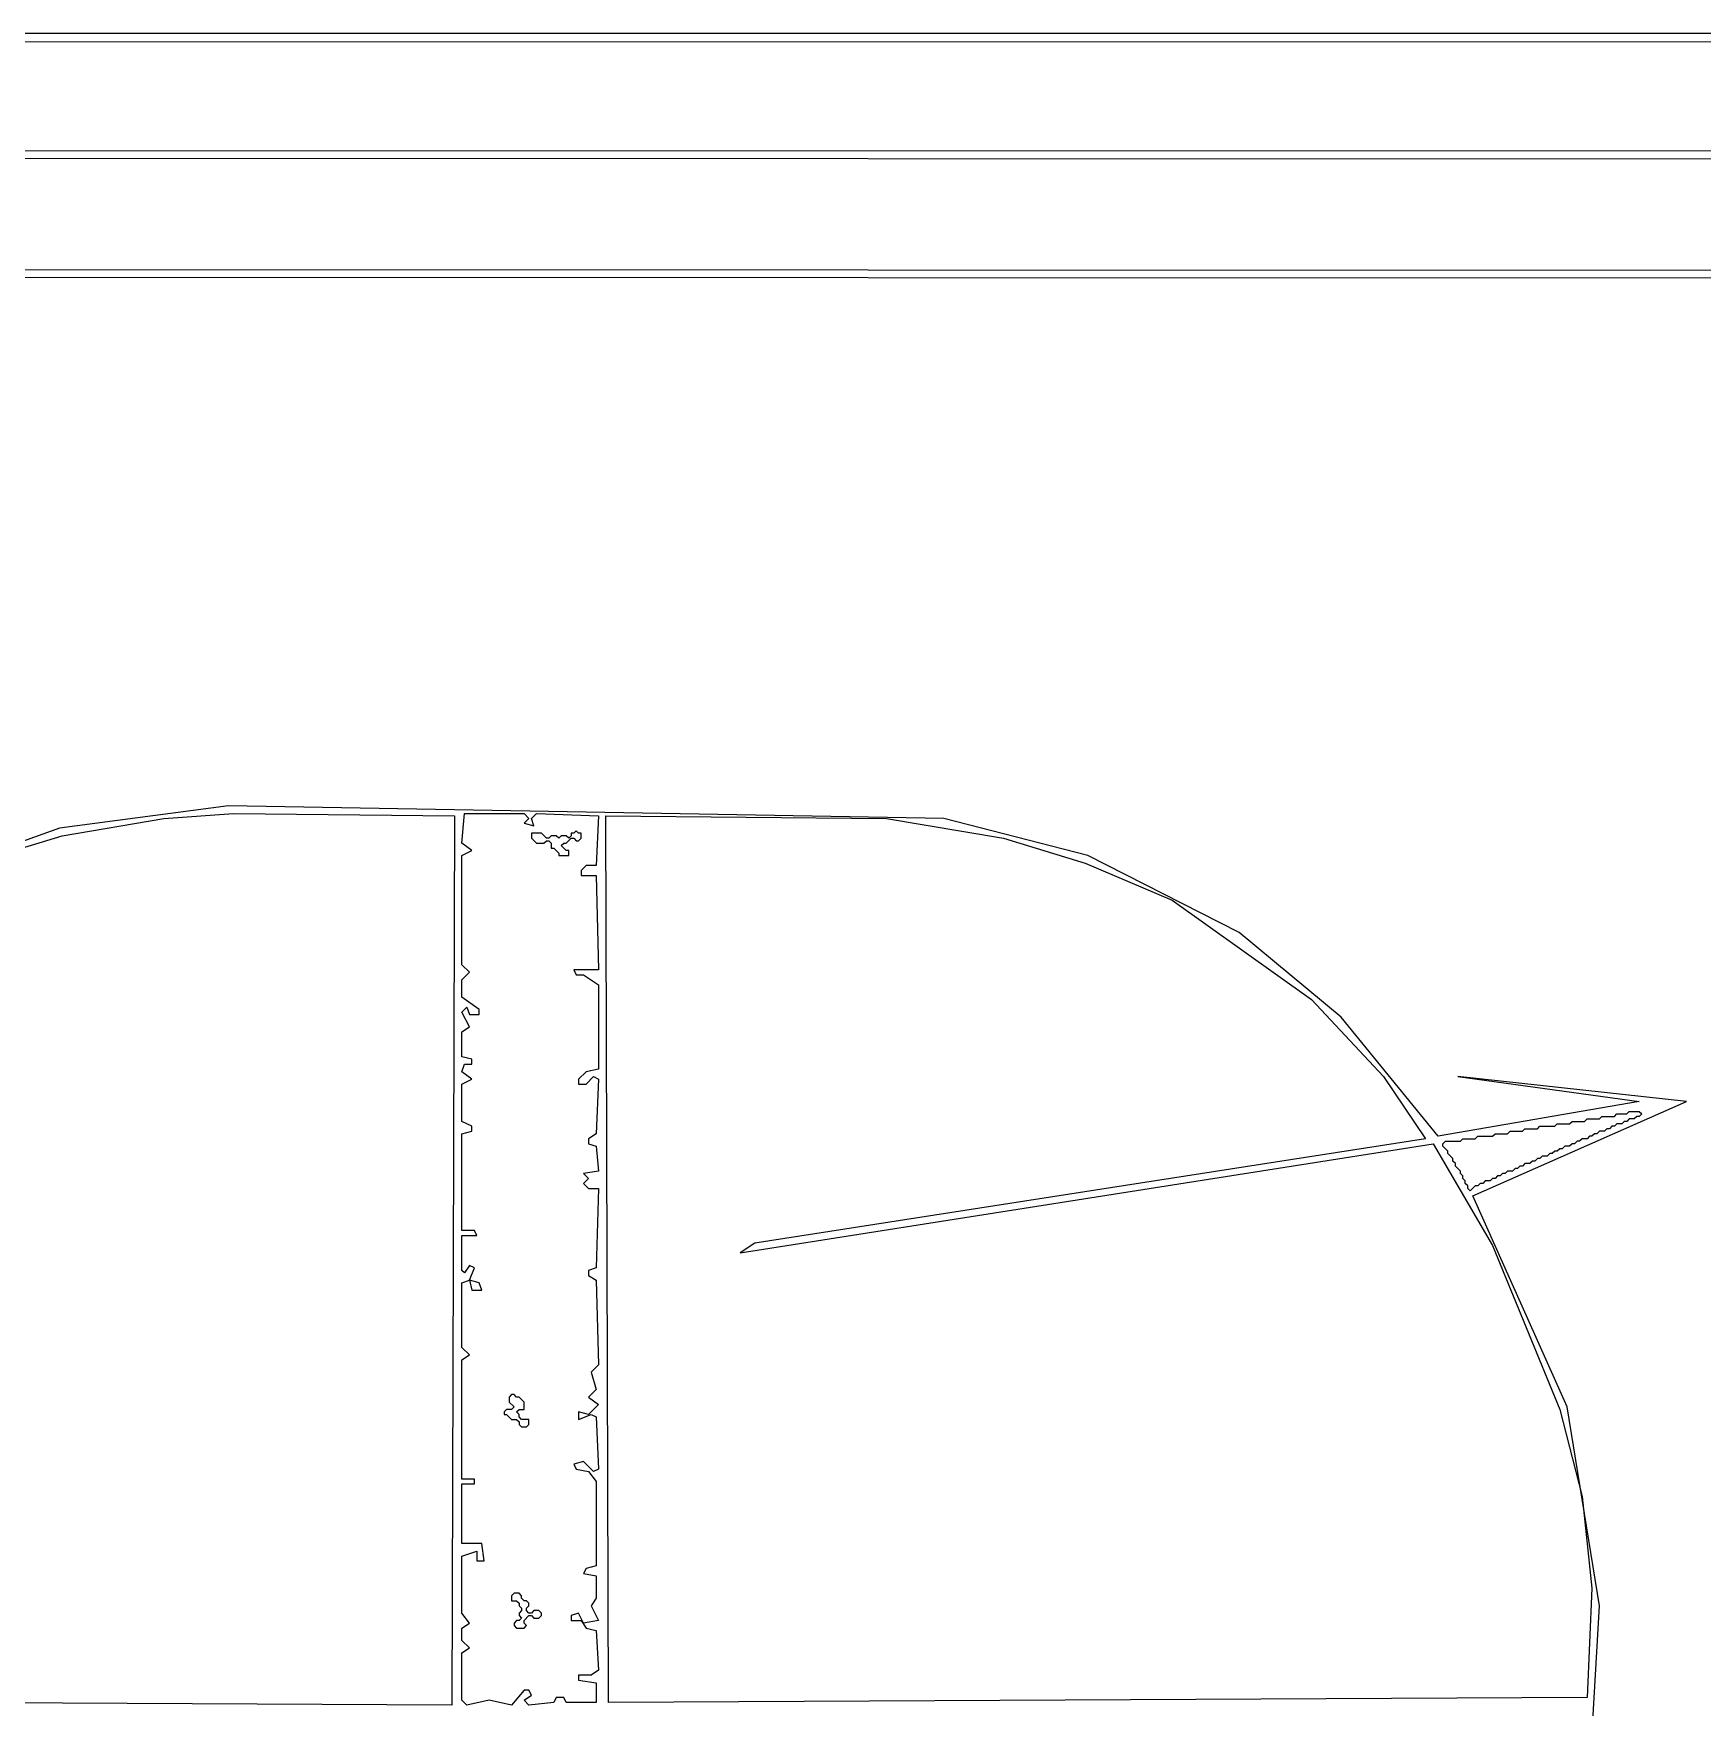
# Model space of a CAD drawing. Extents: x 17 to 323, y -435 to -5.
# Drawn here: x 78.6 to 145.8, y -72.1 to -4.7 of the extents above; entities that cross this region are included whole.
import ezdxf

# ---------------------------------------------------------------- set-up
doc = ezdxf.new("R2010")
doc.units = 0

msp = doc.modelspace()

# ---------------------------------------------------------------- linework, layer by layer
at = {"layer": 'CONTOURS'}
for p, q in [((322.7, -4.7), (17, -4.7)), ((17.3, -5), (322.5, -5.1)), ((318.1, -9.5), (21.6, -9.4)), ((21.9, -9.7), (317.8, -9.8)), ((313.3, -14.3), (26.4, -14.2)), ((26.7, -14.5), (313, -14.6)), ((86.4, -35.8), (79.6, -36.7)), ((79.7, -37), (83.8, -36.3)), ((83.8, -36.3), (86.6, -36.1)), ((115.2, -36.3), (86.4, -35.8)), ((86.6, -36.1), (95.5, -36.2)), ((95.5, -36.2), (95.4, -72)), ((95.8, -37.3), (95.9, -36.1)), ((95.9, -36.1), (98.3, -36.1)), ((98.3, -36.1), (98.5, -36.3)), ((98.5, -36.3), (98.3, -36.5)), ((98.6, -36.3), (98.8, -36.1)), ((98.7, -36.6), (98.6, -36.3)), ((98.8, -36.1), (101.3, -36.2)), ((101.3, -36.2), (101.2, -38.2)), ((101.6, -36.2), (112.9, -36.3)), ((101.7, -71.9), (101.6, -36.2)), ((112.9, -36.3), (117.6, -37.1)), ((121, -37.8), (115.2, -36.3)), ((79.6, -36.7), (72.6, -39.2)), ((75.8, -38.2), (79.7, -37)), ((98.3, -36.5), (98.7, -36.6)), ((99, -36.9), (98.6, -36.9)), ((98.6, -36.9), (98.6, -37.1)), ((99.2, -37.1), (99, -36.9)), ((99.4, -37), (99.3, -37.1)), ((99.6, -37), (99.4, -37)), ((99.7, -37.1), (99.6, -37)), ((99.8, -37), (99.7, -37.1)), ((100, -37), (99.8, -37)), ((100.1, -37.1), (100, -37)), ((100.2, -37), (100.1, -37.1)), ((100.3, -36.9), (100.2, -36.9)), ((100.2, -36.9), (100.2, -37)), ((100.4, -36.8), (100.3, -36.9)), ((100.5, -36.9), (100.4, -36.8)), ((100.6, -36.9), (100.5, -36.9)), ((100.6, -37.1), (100.6, -36.9)), ((96.2, -37.6), (95.8, -37.3)), ((95.8, -37.8), (96.2, -37.6)), ((98.6, -37.1), (98.8, -37.3)), ((98.8, -37.3), (99.1, -37.3)), ((99.1, -37.3), (99.2, -37.2)), ((99.3, -37.1), (99.2, -37.1)), ((99.2, -37.2), (99.3, -37.2)), ((99.3, -37.2), (99.4, -37.3)), ((99.4, -37.3), (99.4, -37.5)), ((99.4, -37.5), (99.5, -37.5)), ((99.5, -37.5), (99.7, -37.7)), ((99.7, -37.7), (99.7, -37.8)), ((99.8, -37.4), (99.9, -37.3)), ((100, -37.6), (99.8, -37.4)), ((99.9, -37.3), (100, -37.3)), ((100, -37.3), (100.2, -37.1)), ((100.1, -37.6), (100, -37.6)), ((100.1, -37.8), (100.1, -37.6)), ((100.2, -37.1), (100.3, -37.1)), ((100.3, -37.1), (100.4, -37.2)), ((100.4, -37.2), (100.5, -37.2)), ((100.5, -37.2), (100.6, -37.1)), ((117.6, -37.1), (120.9, -38.1)), ((95.8, -42.2), (95.8, -37.8)), ((99.7, -37.8), (100.1, -37.8)), ((100.8, -38.2), (100.6, -38.4)), ((100.6, -38.4), (100.6, -38.6)), ((101.2, -38.2), (100.8, -38.2)), ((120.9, -38.1), (124.4, -39.6)), ((127.1, -40.9), (121, -37.8)), ((100.6, -38.6), (101.2, -38.6)), ((101.2, -38.6), (101.3, -42.4)), ((124.4, -39.6), (130, -43.6)), ((131.2, -44.3), (127.1, -40.9)), ((96.1, -42.5), (95.8, -42.2)), ((101.3, -42.4), (100.3, -42.4)), ((100.3, -42.4), (100.4, -42.6)), ((95.8, -42.8), (96.1, -42.5)), ((95.8, -43.5), (95.8, -42.8)), ((100.4, -42.6), (100.7, -42.6)), ((100.7, -42.6), (101.3, -43)), ((101.3, -43), (101.3, -46.4)), ((96.5, -44), (95.8, -43.5)), ((130, -43.6), (132.9, -46.7)), ((95.8, -44.1), (96, -43.9)), ((96.1, -44.7), (95.8, -44.1)), ((96, -43.9), (96.1, -44.2)), ((96.1, -44.2), (96.5, -44.2)), ((96.5, -44.2), (96.5, -44)), ((135.1, -49.1), (131.2, -44.3)), ((95.8, -44.9), (96.1, -44.7)), ((95.8, -45.9), (95.8, -44.9)), ((96.2, -46), (95.8, -45.9)), ((95.8, -46.5), (95.9, -46.2)), ((96.2, -46.8), (95.8, -46.5)), ((95.9, -46.2), (96.2, -46.2)), ((96.2, -46.2), (96.2, -46)), ((100.8, -46.5), (100.5, -46.8)), ((101.3, -46.4), (100.8, -46.5)), ((95.8, -47), (96.2, -46.8)), ((95.8, -48.5), (95.8, -47)), ((100.5, -46.8), (100.5, -47)), ((100.5, -47), (100.8, -47)), ((100.8, -47), (101.1, -46.7)), ((101.1, -46.7), (101.3, -46.8)), ((101.3, -46.8), (101.2, -49)), ((132.9, -46.7), (134.6, -49.2)), ((145.1, -47.7), (135.9, -46.7)), ((135.9, -46.7), (143.2, -47.7)), ((143.2, -47.7), (135.1, -49.1)), ((136.5, -51.5), (145.1, -47.7)), ((96.2, -48.7), (95.8, -48.5)), ((140.4, -48.6), (140.5, -48.5)), ((140.5, -48.5), (141, -48.5)), ((141, -48.5), (141.1, -48.4)), ((141.1, -48.4), (141.6, -48.4)), ((141.6, -48.4), (141.7, -48.3)), ((141.7, -48.3), (142.2, -48.3)), ((142.2, -48.3), (142.3, -48.2)), ((142.3, -48.2), (142.7, -48.2)), ((142.6, -48.5), (142.5, -48.6)), ((142.7, -48.5), (142.6, -48.5)), ((142.7, -48.2), (142.8, -48.1)), ((142.8, -48.4), (142.7, -48.5)), ((142.8, -48.1), (143.2, -48.1)), ((143, -48.4), (142.8, -48.4)), ((143.1, -48.3), (143, -48.4)), ((143.2, -48.3), (143.1, -48.3)), ((143.2, -48.1), (143.3, -48.2)), ((143.3, -48.2), (143.2, -48.3)), ((95.8, -49), (96.2, -48.9)), ((95.8, -52.9), (95.8, -49)), ((96.2, -48.9), (96.2, -48.7)), ((101.2, -49), (100.9, -49.2)), ((100.9, -49.2), (100.9, -49.4)), ((134.6, -49.2), (107.6, -53.4)), ((136, -49.3), (136.1, -49.2)), ((136.1, -49.2), (136.6, -49.2)), ((136.6, -49.2), (136.7, -49.1)), ((136.7, -49.1), (137.3, -49.1)), ((137.3, -49.1), (137.4, -49)), ((137.4, -49), (137.9, -49)), ((137.9, -49), (138, -48.9)), ((138, -48.9), (138.5, -48.9)), ((138.5, -48.9), (138.6, -48.8)), ((138.6, -48.8), (139.1, -48.8)), ((139.1, -48.8), (139.2, -48.7)), ((139.2, -48.7), (139.8, -48.7)), ((139.8, -48.7), (139.9, -48.6)), ((139.9, -48.6), (140.4, -48.6)), ((140.9, -49.2), (140.8, -49.3)), ((141.1, -49.2), (140.9, -49.2)), ((141.2, -49.1), (141.1, -49.2)), ((141.3, -49.1), (141.2, -49.1)), ((141.4, -49), (141.3, -49.1)), ((141.5, -49), (141.4, -49)), ((141.6, -48.9), (141.5, -49)), ((141.8, -48.9), (141.6, -48.9)), ((141.9, -48.8), (141.8, -48.9)), ((142, -48.8), (141.9, -48.8)), ((142.1, -48.7), (142, -48.8)), ((142.2, -48.7), (142.1, -48.7)), ((142.3, -48.6), (142.2, -48.7)), ((142.5, -48.6), (142.3, -48.6)), ((100.9, -49.4), (101.2, -49.5)), ((101.2, -49.5), (101.3, -50.5)), ((107, -53.8), (134.9, -49.4)), ((134.9, -49.4), (137.3, -53.5)), ((135.3, -49.4), (135.4, -49.3)), ((135.3, -49.5), (135.3, -49.4)), ((135.5, -49.7), (135.3, -49.5)), ((135.4, -49.3), (136, -49.3)), ((135.5, -49.8), (135.5, -49.7)), ((135.7, -50), (135.5, -49.8)), ((139.6, -49.8), (139.5, -49.9)), ((139.7, -49.8), (139.6, -49.8)), ((139.8, -49.7), (139.7, -49.8)), ((139.9, -49.7), (139.8, -49.7)), ((140, -49.6), (139.9, -49.7)), ((140.1, -49.6), (140, -49.6)), ((140.2, -49.5), (140.1, -49.6)), ((140.4, -49.5), (140.2, -49.5)), ((140.5, -49.4), (140.4, -49.5)), ((140.6, -49.4), (140.5, -49.4)), ((140.7, -49.3), (140.6, -49.4)), ((140.8, -49.3), (140.7, -49.3)), ((101.3, -50.5), (100.7, -50.6)), ((135.7, -50.1), (135.7, -50)), ((135.8, -50.2), (135.7, -50.1)), ((135.8, -50.3), (135.8, -50.2)), ((136, -50.5), (135.8, -50.3)), ((136, -50.6), (136, -50.5)), ((137.9, -50.5), (137.8, -50.6)), ((138.1, -50.5), (137.9, -50.5)), ((138.2, -50.4), (138.1, -50.5)), ((138.3, -50.4), (138.2, -50.4)), ((138.4, -50.3), (138.3, -50.4)), ((138.5, -50.3), (138.4, -50.3)), ((138.6, -50.2), (138.5, -50.3)), ((138.8, -50.2), (138.6, -50.2)), ((138.9, -50.1), (138.8, -50.2)), ((139, -50.1), (138.9, -50.1)), ((139.1, -50), (139, -50.1)), ((139.2, -50), (139.1, -50)), ((139.3, -49.9), (139.2, -50)), ((139.5, -49.9), (139.3, -49.9)), ((100.7, -50.6), (100.9, -50.8)), ((100.9, -50.8), (100.7, -51)), ((100.7, -51), (100.9, -51.2)), ((100.9, -51.2), (101.3, -51.2)), ((101.3, -51.2), (101.2, -54.4)), ((136.1, -50.7), (136, -50.6)), ((136.1, -50.8), (136.1, -50.7)), ((136.2, -50.9), (136.1, -50.8)), ((136.2, -51), (136.2, -50.9)), ((136.3, -51.1), (136.2, -51)), ((136.3, -51.2), (136.3, -51.1)), ((136.4, -51.3), (136.3, -51.2)), ((136.6, -51.1), (136.4, -51.3)), ((136.7, -51.1), (136.6, -51.1)), ((136.8, -51), (136.7, -51.1)), ((136.9, -51), (136.8, -51)), ((137, -50.9), (136.9, -51)), ((137.2, -50.9), (137, -50.9)), ((137.3, -50.8), (137.2, -50.9)), ((137.4, -50.8), (137.3, -50.8)), ((137.5, -50.7), (137.4, -50.8)), ((137.6, -50.7), (137.5, -50.7)), ((137.7, -50.6), (137.6, -50.7)), ((137.8, -50.6), (137.7, -50.6)), ((140.3, -60), (136.5, -51.5)), ((96.3, -52.9), (95.8, -52.9)), ((95.8, -54.5), (95.8, -53.1)), ((95.8, -53.1), (96.4, -53.1)), ((96.4, -53.1), (96.3, -52.9)), ((107.6, -53.4), (107, -53.8)), ((137.3, -53.5), (140, -60.1)), ((95.9, -54.6), (95.8, -54.5)), ((96.1, -54.3), (95.9, -54.6)), ((96.3, -54.4), (96.1, -54.3)), ((96.1, -54.9), (96.3, -54.4)), ((101.2, -54.4), (100.9, -54.5)), ((100.9, -54.5), (100.9, -54.7)), ((95.8, -55), (96.1, -54.9)), ((95.8, -57.6), (95.8, -55)), ((96.1, -54.9), (96.2, -55.3)), ((96.5, -55), (96.1, -54.9)), ((96.6, -55.3), (96.5, -55)), ((100.9, -54.7), (101.2, -54.9)), ((101.2, -54.9), (101.3, -58.3)), ((96.2, -55.3), (96.6, -55.3)), ((96.1, -57.9), (95.8, -57.6)), ((95.8, -58.1), (96.1, -57.9)), ((95.8, -62.9), (95.8, -58.1)), ((101.3, -58.3), (101, -58.6)), ((101, -58.6), (101.2, -59.3)), ((101.2, -59.3), (100.9, -59.6)), ((97.8, -59.5), (97.7, -59.6)), ((97.7, -59.6), (97.7, -59.8)), ((97.7, -59.8), (97.9, -60)), ((97.9, -59.5), (97.8, -59.5)), ((98, -59.6), (97.9, -59.5)), ((98.1, -59.6), (98, -59.6)), ((98.3, -59.8), (98.1, -59.6)), ((98.3, -60.1), (98.3, -59.8)), ((100.9, -59.6), (101.3, -59.9)), ((101.3, -59.9), (100.9, -60.3)), ((97.6, -60.1), (97.5, -60.2)), ((97.5, -60.2), (97.5, -60.3)), ((97.5, -60.3), (97.6, -60.3)), ((97.8, -60.1), (97.6, -60.1)), ((97.6, -60.3), (97.8, -60.5)), ((97.9, -60), (97.8, -60.1)), ((97.8, -60.5), (98, -60.5)), ((98, -60.2), (98.1, -60.1)), ((98.1, -60.3), (98, -60.2)), ((98, -60.5), (98.1, -60.6)), ((98.1, -60.1), (98.3, -60.1)), ((98.1, -60.4), (98.1, -60.3)), ((98.2, -60.5), (98.1, -60.4)), ((98.1, -60.6), (98.1, -60.7)), ((98.5, -60.5), (98.2, -60.5)), ((98.5, -60.7), (98.5, -60.5)), ((100.9, -60.3), (100.5, -60.2)), ((100.5, -60.2), (100.5, -60.5)), ((100.5, -60.5), (101, -60.3)), ((101, -60.3), (101.2, -60.4)), ((101.2, -60.4), (101.3, -62.5)), ((140, -60.1), (140.9, -63.6)), ((141.6, -68), (140.3, -60)), ((98.1, -60.7), (98.2, -60.8)), ((98.2, -60.8), (98.4, -60.8)), ((98.4, -60.8), (98.5, -60.7)), ((100.7, -62.2), (100.3, -62.3)), ((100.3, -62.3), (100.4, -62.5)), ((100.4, -62.5), (100.9, -62.6)), ((101.1, -62.6), (100.7, -62.2)), ((100.9, -62.6), (101.2, -63)), ((101.3, -62.5), (101.1, -62.6)), ((96.3, -62.9), (95.8, -62.9)), ((95.8, -65.5), (95.8, -63.1)), ((95.8, -63.1), (96.3, -63.1)), ((96.3, -63.1), (96.3, -62.9)), ((101.2, -63), (101.2, -66.4)), ((140.9, -63.6), (141.3, -67.3)), ((96.6, -65.5), (95.8, -65.5)), ((95.8, -66), (96.4, -65.8)), ((95.8, -68.3), (95.8, -66)), ((96.4, -65.8), (96.4, -66.2)), ((96.7, -66.2), (96.6, -65.5)), ((96.4, -66.2), (96.7, -66.2)), ((100.8, -66.5), (100.7, -66.7)), ((100.7, -66.7), (101.2, -66.8)), ((101.2, -66.4), (100.8, -66.5)), ((101.2, -66.8), (101.2, -67.7)), ((141.3, -67.3), (141.1, -71.7)), ((97.9, -67.5), (97.8, -67.6)), ((97.8, -67.6), (97.8, -67.8)), ((97.8, -67.8), (98, -67.8)), ((98.1, -67.5), (97.9, -67.5)), ((98, -67.8), (98.1, -67.9)), ((98.2, -67.6), (98.1, -67.5)), ((98.1, -67.9), (98.1, -68)), ((98.1, -68), (98.2, -68.1)), ((98.2, -67.7), (98.2, -67.6)), ((98.3, -67.8), (98.2, -67.7)), ((98.4, -67.8), (98.3, -67.8)), ((98.5, -67.9), (98.4, -67.8)), ((98.4, -68.1), (98.5, -68)), ((98.5, -68), (98.5, -67.9)), ((101.2, -67.7), (101, -68)), ((101, -68), (101.3, -68.6)), ((141.2, -75), (141.6, -68)), ((96.1, -68.7), (95.8, -68.3)), ((95.8, -68.9), (96.1, -68.7)), ((98, -68.6), (97.9, -68.7)), ((97.9, -68.7), (97.9, -68.8)), ((98.1, -68.6), (98, -68.6)), ((98.2, -68.2), (98.1, -68.3)), ((98.1, -68.3), (98.1, -68.4)), ((98.1, -68.4), (98.2, -68.5)), ((98.2, -68.5), (98.1, -68.6)), ((98.2, -68.1), (98.2, -68.2)), ((98.3, -68.6), (98.5, -68.4)), ((98.3, -68.7), (98.3, -68.6)), ((98.4, -68.8), (98.3, -68.7)), ((98.4, -68.2), (98.4, -68.1)), ((98.5, -68.3), (98.4, -68.2)), ((98.6, -68.3), (98.5, -68.3)), ((98.5, -68.4), (98.6, -68.4)), ((98.7, -68.2), (98.6, -68.3)), ((98.6, -68.4), (98.7, -68.5)), ((98.9, -68.2), (98.7, -68.2)), ((98.7, -68.5), (98.9, -68.5)), ((99, -68.3), (98.9, -68.2)), ((98.9, -68.5), (99, -68.4)), ((99, -68.4), (99, -68.3)), ((100.5, -68.3), (100.2, -68.4)), ((100.2, -68.4), (100.2, -68.6)), ((100.2, -68.6), (100.6, -68.6)), ((100.7, -68.7), (100.5, -68.3)), ((100.6, -68.6), (100.8, -68.9)), ((101.3, -68.6), (100.7, -68.7)), ((95.8, -69.4), (95.8, -68.9)), ((96.1, -69.7), (95.8, -69.4)), ((97.9, -68.8), (98, -68.9)), ((98, -68.9), (98.3, -68.9)), ((98.3, -68.9), (98.4, -68.8)), ((100.8, -68.9), (101.2, -69)), ((101.2, -69), (101.3, -70.6)), ((95.8, -69.9), (96.1, -69.7)), ((95.8, -71.8), (95.8, -69.9)), ((101.3, -70.6), (101, -70.8)), ((98.3, -71.4), (97.8, -72)), ((98.5, -71.4), (98.3, -71.4)), ((98.6, -71.6), (98.5, -71.4)), ((101, -70.8), (100.5, -70.8)), ((100.5, -70.8), (100.5, -71)), ((100.5, -71), (101.2, -71.1)), ((101.2, -71.1), (101.2, -71.9)), ((95.4, -72), (55.9, -71.8)), ((96, -72), (95.8, -71.8)), ((96.9, -71.8), (96, -72)), ((97.8, -72), (96.9, -71.8)), ((98.3, -71.8), (98.6, -71.6)), ((98.5, -72), (98.3, -71.8)), ((99.5, -71.9), (98.5, -72)), ((99.6, -71.7), (99.5, -71.9)), ((99.9, -71.7), (99.6, -71.7)), ((100, -71.9), (99.9, -71.7)), ((101.2, -71.9), (100, -71.9)), ((141.1, -71.7), (101.7, -71.9))]:
    msp.add_line(p, q, dxfattribs=at)

doc.saveas('drawing.dxf')
